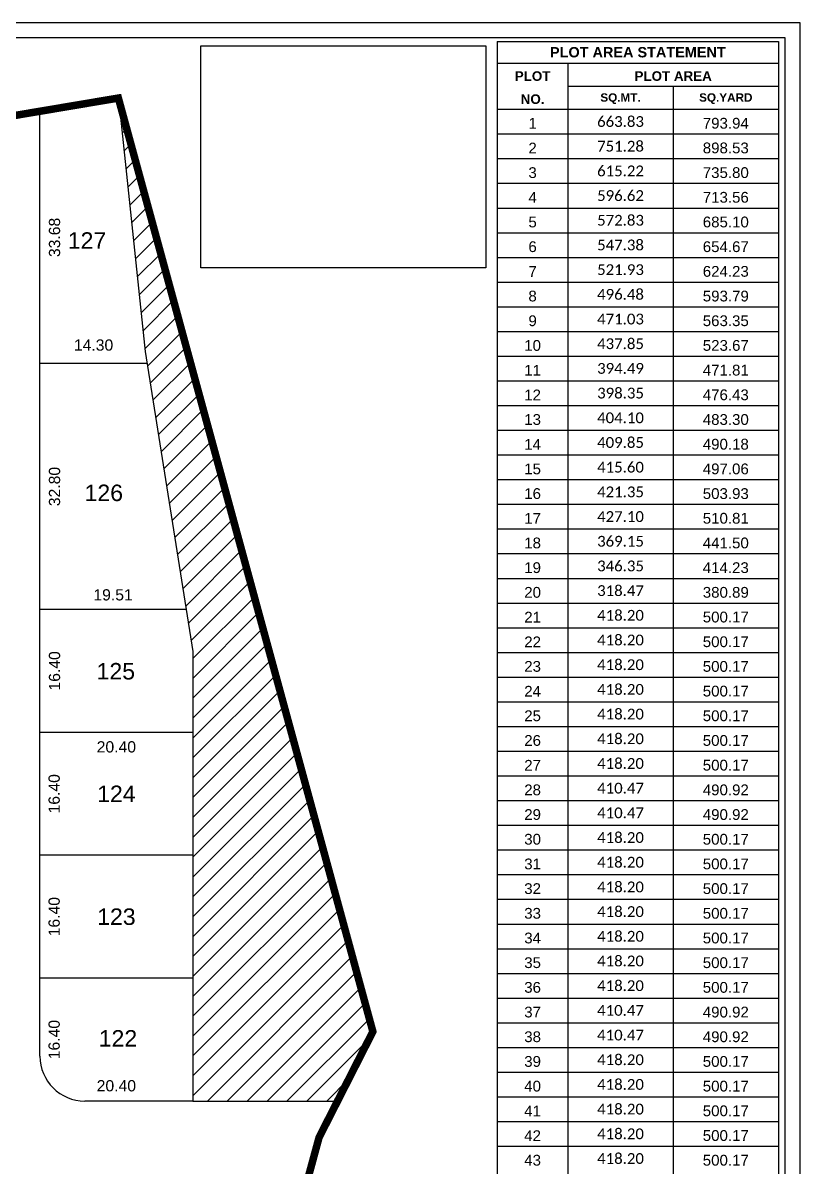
# Model space of a CAD drawing. Header units: metres. Extents: x -20425 to -20124, y -3531 to -2919.
# Drawn here: x -20228.1 to -20124.4, y -3071.2 to -2918.5 of the extents above; entities that cross this region are included whole.
import ezdxf
from ezdxf.enums import TextEntityAlignment as Align

# ---------------------------------------------------------------- set-up
doc = ezdxf.new("R2010")
doc.units = ezdxf.units.M
doc.header["$MEASUREMENT"] = 0
doc.header["$PDMODE"] = 32
doc.header["$PDSIZE"] = 1
doc.layers.add('DIMENTION', color=6, linetype='Continuous')
doc.layers.add('TEXT', color=7, linetype='Continuous')
doc.styles.add('ARIAL', font='arial.ttf', dxfattribs={"height": 1.5})
doc.dimstyles.new('Copy of STANDARD', dxfattribs={"dimtxt": 1.5, "dimasz": 0.5, "dimexe": 0.2, "dimexo": 0.3, "dimgap": 0.09, "dimtad": 0, "dimzin": 0, "dimdsep": 46, "dimtxsty": 'ARIAL', "dimblk1": 'OPEN', "dimblk2": 'OPEN', "dimsah": 1, "dimcen": 0.09, "dimse1": 1, "dimse2": 1, "dimsd1": 1, "dimsd2": 1, "dimadec": 0, "dimazin": 0, "dimtfac": 1, "dimtofl": 0, "dimtmove": 2, "dimatfit": 3, "dimldrblk": 'OPEN', "dimfxl": 0.2, "dimtolj": 1, "dimtzin": 0, "dimarcsym": 0})
picture_1 = doc.add_image_def('image1.png', size_in_pixel=(240, 187))
pattern_1 = [(45, (-44131.1968, 7794.2503), (-1.32582521, 1.32582521), [])]

# ---------------------------------------------------------------- blocks, each defined once
blk = doc.blocks.new('*D559')
at = {"layer": 'Defpoints', "color": 0, "linetype": 'Continuous', "transparency": 16777216}
for p in [(-20211.53, -2961.53), (-20225.84, -2964), (-20211.53, -2964)]:
    blk.add_point(p, dxfattribs=at)
at = {"layer": 'DIMENTION', "color": 0, "linetype": 'Continuous', "transparency": 16777216, "insert": (-20218.68, -2961.53), "char_height": 1.5, "attachment_point": 5, "style": 'ARIAL'}
blk.add_mtext('\\A1;14.30', dxfattribs=at)
blk = doc.blocks.new('_OPEN')
at = {"color": 0, "linetype": 'ByBlock'}
for p, q in [((-1, 0.17), (0, 0)), ((0, 0), (-1, -0.17)), ((0, 0), (-1, 0))]:
    blk.add_line(p, q, dxfattribs=at)
blk = doc.blocks.new('*D560')
at = {"layer": 'Defpoints', "color": 0, "linetype": 'Continuous', "transparency": 16777216}
for p in [(-20225.84, -2930.32), (-20225.84, -2964), (-20223.88, -2964)]:
    blk.add_point(p, dxfattribs=at)
at = {"layer": 'DIMENTION', "color": 0, "linetype": 'Continuous', "transparency": 16777216, "insert": (-20223.88, -2947.16), "char_height": 1.5, "attachment_point": 5, "rotation": 90, "style": 'ARIAL'}
blk.add_mtext('\\A1;33.68', dxfattribs=at)
blk = doc.blocks.new('*D561')
at = {"layer": 'Defpoints', "color": 0, "linetype": 'Continuous', "transparency": 16777216}
for p in [(-20225.84, -2964), (-20225.84, -2996.8), (-20223.88, -2996.8)]:
    blk.add_point(p, dxfattribs=at)
at = {"layer": 'DIMENTION', "color": 0, "linetype": 'Continuous', "transparency": 16777216, "insert": (-20223.88, -2980.4), "char_height": 1.5, "attachment_point": 5, "rotation": 90, "style": 'ARIAL'}
blk.add_mtext('\\A1;32.80', dxfattribs=at)
blk = doc.blocks.new('*D562')
at = {"layer": 'Defpoints', "color": 0, "linetype": 'Continuous', "transparency": 16777216}
for p in [(-20225.84, -2996.8), (-20225.84, -3013.2), (-20223.88, -3013.2)]:
    blk.add_point(p, dxfattribs=at)
at = {"layer": 'DIMENTION', "color": 0, "linetype": 'Continuous', "transparency": 16777216, "insert": (-20223.88, -3005), "char_height": 1.5, "attachment_point": 5, "rotation": 90, "style": 'ARIAL'}
blk.add_mtext('\\A1;16.40', dxfattribs=at)
blk = doc.blocks.new('*D563')
at = {"layer": 'Defpoints', "color": 0, "linetype": 'Continuous', "transparency": 16777216}
for p in [(-20225.84, -3013.2), (-20205.44, -3013.2), (-20205.44, -3015.15)]:
    blk.add_point(p, dxfattribs=at)
at = {"layer": 'DIMENTION', "color": 0, "linetype": 'Continuous', "transparency": 16777216, "insert": (-20215.64, -3015.15), "char_height": 1.5, "attachment_point": 5, "style": 'ARIAL'}
blk.add_mtext('\\A1;20.40', dxfattribs=at)
blk = doc.blocks.new('*D909')
at = {"layer": 'Defpoints', "color": 0, "linetype": 'Continuous', "transparency": 16777216}
for p in [(-20225.84, -3060.37), (-20225.84, -3062.4), (-20205.44, -3062.4)]:
    blk.add_point(p, dxfattribs=at)
at = {"layer": 'DIMENTION', "color": 0, "linetype": 'Continuous', "transparency": 16777216, "insert": (-20215.64, -3060.37), "char_height": 1.5, "attachment_point": 5, "style": 'ARIAL'}
blk.add_mtext('\\A1;20.40', dxfattribs=at)
blk = doc.blocks.new('*D910')
at = {"layer": 'Defpoints', "color": 0, "linetype": 'Continuous', "transparency": 16777216}
for p in [(-20225.84, -3046), (-20223.93, -3046), (-20225.84, -3062.4)]:
    blk.add_point(p, dxfattribs=at)
at = {"layer": 'DIMENTION', "color": 0, "linetype": 'Continuous', "transparency": 16777216, "insert": (-20223.93, -3054.2), "char_height": 1.5, "attachment_point": 5, "rotation": 90, "style": 'ARIAL'}
blk.add_mtext('\\A1;16.40', dxfattribs=at)
blk = doc.blocks.new('*D911')
at = {"layer": 'Defpoints', "color": 0, "linetype": 'Continuous', "transparency": 16777216}
for p in [(-20225.84, -3029.6), (-20223.93, -3029.6), (-20225.84, -3046)]:
    blk.add_point(p, dxfattribs=at)
at = {"layer": 'DIMENTION', "color": 0, "linetype": 'Continuous', "transparency": 16777216, "insert": (-20223.93, -3037.8), "char_height": 1.5, "attachment_point": 5, "rotation": 90, "style": 'ARIAL'}
blk.add_mtext('\\A1;16.40', dxfattribs=at)
blk = doc.blocks.new('*D912')
at = {"layer": 'Defpoints', "color": 0, "linetype": 'Continuous', "transparency": 16777216}
for p in [(-20225.84, -3013.2), (-20223.93, -3013.2), (-20225.84, -3029.6)]:
    blk.add_point(p, dxfattribs=at)
at = {"layer": 'DIMENTION', "color": 0, "linetype": 'Continuous', "transparency": 16777216, "insert": (-20223.93, -3021.4), "char_height": 1.5, "attachment_point": 5, "rotation": 90, "style": 'ARIAL'}
blk.add_mtext('\\A1;16.40', dxfattribs=at)
blk = doc.blocks.new('*D913')
at = {"layer": 'Defpoints', "color": 0, "linetype": 'Continuous', "transparency": 16777216}
for p in [(-20225.84, -2994.86), (-20225.84, -2996.8), (-20206.33, -2996.8)]:
    blk.add_point(p, dxfattribs=at)
at = {"layer": 'DIMENTION', "color": 0, "linetype": 'Continuous', "transparency": 16777216, "insert": (-20216.08, -2994.86), "char_height": 1.5, "attachment_point": 5, "style": 'ARIAL'}
blk.add_mtext('\\A1;19.51', dxfattribs=at)

msp = doc.modelspace()

# ---------------------------------------------------------------- hatches: boundary and pattern name
at = {"layer": 'DIMENTION', "linetype": 'Continuous'}
h = msp.add_hatch(dxfattribs=at)
h.set_pattern_fill('ANSI31', color=74, scale=15)
h.set_pattern_definition(pattern_1)
h.paths.add_polyline_path([(-20215.373, -2928.562), (-20211.786, -2962.401), (-20207.223, -2991.143), (-20200.284, -2983.941)])
h = msp.add_hatch(dxfattribs=at)
h.set_pattern_fill('ANSI31', color=74, scale=15)
h.set_pattern_definition(pattern_1)
h.paths.add_polyline_path([(-20207.223, -2991.143), (-20205.436, -3002.401), (-20205.436, -3062.401), (-20186.137, -3062.401), (-20181.429, -3053.138), (-20200.284, -2983.941)])

# ---------------------------------------------------------------- linework, layer by layer
at = {"layer": 'DIMENTION', "color": 7, "linetype": 'Continuous'}
for p, q in [((-20164.832, -2921.022), (-20127.339, -2921.022)), ((-20164.832, -2921.022), (-20164.832, -3151.65)), ((-20164.832, -2921.022), (-20127.339, -2921.022)), ((-20164.832, -2921.022), (-20164.832, -3361.653)), ((-20127.339, -2921.022), (-20127.339, -3361.653)), ((-20164.832, -2923.891), (-20127.339, -2923.891)), ((-20164.832, -2923.891), (-20127.339, -2923.891)), ((-20155.42, -2923.891), (-20155.42, -3361.653)), ((-20155.42, -2926.972), (-20127.339, -2926.972)), ((-20141.38, -2926.972), (-20141.38, -3361.653)), ((-20164.832, -2930.054), (-20127.339, -2930.054)), ((-20164.832, -2933.349), (-20127.339, -2933.349)), ((-20164.832, -2936.644), (-20127.339, -2936.644)), ((-20164.832, -2939.938), (-20127.339, -2939.938)), ((-20164.832, -2943.233), (-20127.339, -2943.233)), ((-20164.832, -2946.527), (-20127.339, -2946.527)), ((-20164.832, -2949.822), (-20127.339, -2949.822)), ((-20164.832, -2953.117), (-20127.339, -2953.117)), ((-20164.832, -2956.411), (-20127.339, -2956.411)), ((-20164.832, -2959.706), (-20127.339, -2959.706)), ((-20164.832, -2963.001), (-20127.339, -2963.001)), ((-20164.832, -2966.295), (-20127.339, -2966.295)), ((-20164.832, -2969.59), (-20127.339, -2969.59)), ((-20164.832, -2972.885), (-20127.339, -2972.885)), ((-20164.832, -2976.179), (-20127.339, -2976.179)), ((-20164.832, -2979.474), (-20127.339, -2979.474)), ((-20164.832, -2982.769), (-20127.339, -2982.769)), ((-20164.832, -2986.063), (-20127.339, -2986.063)), ((-20164.832, -2989.358), (-20127.339, -2989.358)), ((-20164.832, -2992.652), (-20127.339, -2992.652)), ((-20164.832, -2995.947), (-20127.339, -2995.947)), ((-20164.832, -2999.242), (-20127.339, -2999.242)), ((-20164.832, -3002.536), (-20127.339, -3002.536)), ((-20164.832, -3005.831), (-20127.339, -3005.831)), ((-20164.832, -3009.126), (-20127.339, -3009.126)), ((-20164.832, -3012.42), (-20127.339, -3012.42)), ((-20164.832, -3015.715), (-20127.339, -3015.715)), ((-20164.832, -3019.01), (-20127.339, -3019.01)), ((-20164.832, -3022.304), (-20127.339, -3022.304)), ((-20164.832, -3025.599), (-20127.339, -3025.599)), ((-20164.832, -3028.894), (-20127.339, -3028.894)), ((-20164.832, -3032.188), (-20127.339, -3032.188)), ((-20164.832, -3035.483), (-20127.339, -3035.483)), ((-20164.832, -3038.778), (-20127.339, -3038.778)), ((-20164.832, -3042.072), (-20127.339, -3042.072)), ((-20164.832, -3045.367), (-20127.339, -3045.367)), ((-20164.832, -3048.661), (-20127.339, -3048.661)), ((-20164.832, -3051.956), (-20127.339, -3051.956)), ((-20164.832, -3055.251), (-20127.339, -3055.251)), ((-20164.832, -3058.545), (-20127.339, -3058.545)), ((-20164.832, -3061.84), (-20127.339, -3061.84)), ((-20164.832, -3065.135), (-20127.339, -3065.135)), ((-20164.832, -3068.429), (-20127.339, -3068.429))]:
    msp.add_line(p, q, dxfattribs=at)
at = {"layer": 'DIMENTION', "color": 0, "linetype": 'Continuous'}
for p, q in [((-20225.836, -3056.401), (-20225.836, -2930.324)), ((-20205.436, -3062.401), (-20219.836, -3062.401))]:
    msp.add_line(p, q, dxfattribs=at)
for points in [[(-20424.811, -3531.341), (-20124.449, -3531.341), (-20124.449, -2918.531), (-20424.811, -2918.531)], [(-20422.811, -3529.341), (-20126.449, -3529.341), (-20126.449, -2920.531), (-20422.811, -2920.531)], [(-20215.373, -2928.562), (-20211.786, -2962.401), (-20205.436, -3002.401), (-20205.436, -3062.401), (-20186.137, -3062.401), (-20181.429, -3053.138), (-20215.373, -2928.562), (-20215.373, -2928.562), (-20215.373, -2928.562)]]:
    msp.add_lwpolyline(points, close=True, dxfattribs=at)
at = {"layer": 'DIMENTION', "color": 1, "linetype": 'Continuous', "const_width": 1}
msp.add_lwpolyline([(-20200.336, -3114.401), (-20198.383, -3103.183), (-20188.602, -3067.25), (-20186.137, -3062.401), (-20186.137, -3062.401), (-20181.429, -3053.138), (-20215.373, -2928.562), (-20215.373, -2928.562), (-20280.161, -2939.474), (-20308.053, -2954.902), (-20337.174, -2960.266), (-20370.873, -2962.89), (-20388.704, -2974.496), (-20392.97, -2978.16), (-20408.868, -2987.995), (-20400.042, -3118.314), (-20387.876, -3246.877), (-20389.246, -3311.003), (-20390.617, -3375.129), (-20389.471, -3521.815), (-20202.637, -3521.815), (-20200.336, -3475.953), (-20200.336, -3383.109), (-20200.336, -3335.901)], close=True, dxfattribs=at)
at = {"layer": 'DIMENTION', "color": 0, "linetype": 'Continuous'}
for points in [[(-20211.532, -2964.001), (-20225.836, -2964.001)], [(-20206.325, -2996.801), (-20225.836, -2996.801)], [(-20205.436, -3013.201), (-20225.836, -3013.201)], [(-20205.436, -3029.601), (-20225.836, -3029.601)], [(-20205.436, -3046.001), (-20225.836, -3046.001)]]:
    msp.add_lwpolyline(points, dxfattribs=at)
msp.add_arc((-20219.836, -3056.401), 6, 180, 270, dxfattribs=at)

# ---------------------------------------------------------------- texts
at = {"layer": 'DIMENTION', "color": 7, "linetype": 'Continuous'}
for s, insert, char_height, width, attachment_point in [('{\\fArial|b1|i0|c0;PLOT AREA STATEMENT', (-20146.085, -2922.456), 1.37915, 36.1134, 5), ('{\\fArial|b1|i0|c0;PLOT', (-20160.126, -2926.283), 1.27699, 8.03229, 8), ('{\\fArial|b1|i0|c0;PLOT AREA', (-20141.38, -2926.283), 1.27699, 26.70195, 8), ('{\\fArial|b1|i0|c0;NO.', (-20160.126, -2929.365), 1.27699, 8.03229, 8), ('{\\fArial|b1|i0|c0;SQ.MT.', (-20148.4, -2929.365), 1.11737, 12.6614, 8), ('{\\fArial|b1|i0|c0;SQ.YARD', (-20134.359, -2929.365), 1.11737, 12.6614, 8), ('{\\fArial|b0|i0|c0;1', (-20160.126, -2932.659), 1.43662, 8.03229, 8), ('{\\fCalibri|b0|i0|c0;663.83', (-20148.4, -2931.702), 1.43662, 12.6614, 5), ('{\\fArial|b0|i0|c0;793.94', (-20134.359, -2932.659), 1.43662, 12.6614, 8), ('{\\fArial|b0|i0|c0;2', (-20160.126, -2935.954), 1.43662, 8.03229, 8), ('{\\fCalibri|b0|i0|c0;751.28', (-20148.4, -2934.996), 1.43662, 12.6614, 5), ('{\\fArial|b0|i0|c0;898.53', (-20134.359, -2935.954), 1.43662, 12.6614, 8), ('{\\fCalibri|b0|i0|c0;615.22', (-20148.4, -2938.291), 1.43662, 12.6614, 5), ('{\\fArial|b0|i0|c0;3', (-20160.126, -2939.249), 1.43662, 8.03229, 8), ('{\\fArial|b0|i0|c0;735.80', (-20134.359, -2939.249), 1.43662, 12.6614, 8), ('{\\fArial|b0|i0|c0;4', (-20160.126, -2942.543), 1.43662, 8.03229, 8), ('{\\fCalibri|b0|i0|c0;596.62', (-20148.4, -2941.585), 1.43662, 12.6614, 5), ('{\\fArial|b0|i0|c0;713.56', (-20134.359, -2942.543), 1.43662, 12.6614, 8), ('{\\fArial|b0|i0|c0;5', (-20160.126, -2945.838), 1.43662, 8.03229, 8), ('{\\fCalibri|b0|i0|c0;572.83', (-20148.4, -2944.88), 1.43662, 12.6614, 5), ('{\\fArial|b0|i0|c0;685.10', (-20134.359, -2945.838), 1.43662, 12.6614, 8), ('{\\fArial|b0|i0|c0;6', (-20160.126, -2949.133), 1.43662, 8.03229, 8), ('{\\fCalibri|b0|i0|c0;547.38', (-20148.4, -2948.175), 1.43662, 12.6614, 5), ('{\\fArial|b0|i0|c0;654.67', (-20134.359, -2949.133), 1.43662, 12.6614, 8), ('{\\fArial|b0|i0|c0;7', (-20160.126, -2952.427), 1.43662, 8.03229, 8), ('{\\fCalibri|b0|i0|c0;521.93', (-20148.4, -2951.469), 1.43662, 12.6614, 5), ('{\\fArial|b0|i0|c0;624.23', (-20134.359, -2952.427), 1.43662, 12.6614, 8), ('{\\fArial|b0|i0|c0;8', (-20160.126, -2955.722), 1.43662, 8.03229, 8), ('{\\fCalibri|b0|i0|c0;496.48', (-20148.4, -2954.764), 1.43662, 12.6614, 5), ('{\\fArial|b0|i0|c0;593.79', (-20134.359, -2955.722), 1.43662, 12.6614, 8), ('{\\fArial|b0|i0|c0;9', (-20160.126, -2959.016), 1.43662, 8.03229, 8), ('{\\fCalibri|b0|i0|c0;471.03', (-20148.4, -2958.059), 1.43662, 12.6614, 5), ('{\\fArial|b0|i0|c0;563.35', (-20134.359, -2959.016), 1.43662, 12.6614, 8), ('{\\fCalibri|b0|i0|c0;437.85', (-20148.4, -2961.353), 1.43662, 12.6614, 5), ('{\\fArial|b0|i0|c0;10', (-20160.126, -2962.311), 1.43662, 8.03229, 8), ('{\\fArial|b0|i0|c0;523.67', (-20134.359, -2962.311), 1.43662, 12.6614, 8), ('{\\fArial|b0|i0|c0;11', (-20160.126, -2965.606), 1.43662, 8.03229, 8), ('{\\fCalibri|b0|i0|c0;394.49', (-20148.4, -2964.648), 1.43662, 12.6614, 5), ('{\\fArial|b0|i0|c0;471.81', (-20134.359, -2965.606), 1.43662, 12.6614, 8), ('{\\fArial|b0|i0|c0;12', (-20160.126, -2968.9), 1.43662, 8.03229, 8), ('{\\fCalibri|b0|i0|c0;398.35', (-20148.4, -2967.943), 1.43662, 12.6614, 5), ('{\\fArial|b0|i0|c0;476.43', (-20134.359, -2968.9), 1.43662, 12.6614, 8), ('{\\fArial|b0|i0|c0;13', (-20160.126, -2972.195), 1.43662, 8.03229, 8), ('{\\fCalibri|b0|i0|c0;404.10', (-20148.4, -2971.237), 1.43662, 12.6614, 5), ('{\\fArial|b0|i0|c0;483.30', (-20134.359, -2972.195), 1.43662, 12.6614, 8), ('{\\fArial|b0|i0|c0;14', (-20160.126, -2975.49), 1.43662, 8.03229, 8), ('{\\fCalibri|b0|i0|c0;409.85', (-20148.4, -2974.532), 1.43662, 12.6614, 5), ('{\\fArial|b0|i0|c0;490.18', (-20134.359, -2975.49), 1.43662, 12.6614, 8), ('{\\fArial|b0|i0|c0;15', (-20160.126, -2978.784), 1.43662, 8.03229, 8), ('{\\fCalibri|b0|i0|c0;415.60', (-20148.4, -2977.827), 1.43662, 12.6614, 5), ('{\\fArial|b0|i0|c0;497.06', (-20134.359, -2978.784), 1.43662, 12.6614, 8), ('{\\fCalibri|b0|i0|c0;421.35', (-20148.4, -2981.121), 1.43662, 12.6614, 5), ('{\\fArial|b0|i0|c0;16', (-20160.126, -2982.079), 1.43662, 8.03229, 8), ('{\\fArial|b0|i0|c0;503.93', (-20134.359, -2982.079), 1.43662, 12.6614, 8), ('{\\fArial|b0|i0|c0;17', (-20160.126, -2985.374), 1.43662, 8.03229, 8), ('{\\fCalibri|b0|i0|c0;427.10', (-20148.4, -2984.416), 1.43662, 12.6614, 5), ('{\\fArial|b0|i0|c0;510.81', (-20134.359, -2985.374), 1.43662, 12.6614, 8), ('{\\fArial|b0|i0|c0;18', (-20160.126, -2988.668), 1.43662, 8.03229, 8), ('{\\fCalibri|b0|i0|c0;369.15', (-20148.4, -2987.711), 1.43662, 12.6614, 5), ('{\\fArial|b0|i0|c0;441.50', (-20134.359, -2988.668), 1.43662, 12.6614, 8), ('{\\fArial|b0|i0|c0;19', (-20160.126, -2991.963), 1.43662, 8.03229, 8), ('{\\fCalibri|b0|i0|c0;346.35', (-20148.4, -2991.005), 1.43662, 12.6614, 5), ('{\\fArial|b0|i0|c0;414.23', (-20134.359, -2991.963), 1.43662, 12.6614, 8), ('{\\fArial|b0|i0|c0;20', (-20160.126, -2995.258), 1.43662, 8.03229, 8), ('{\\fCalibri|b0|i0|c0;318.47', (-20148.4, -2994.3), 1.43662, 12.6614, 5), ('{\\fArial|b0|i0|c0;380.89', (-20134.359, -2995.258), 1.43662, 12.6614, 8), ('{\\fArial|b0|i0|c0;21', (-20160.126, -2998.552), 1.43662, 8.03229, 8), ('{\\fCalibri|b0|i0|c0;418.20', (-20148.4, -2997.594), 1.43662, 12.6614, 5), ('{\\fArial|b0|i0|c0;500.17', (-20134.359, -2998.552), 1.43662, 12.6614, 8), ('{\\fCalibri|b0|i0|c0;418.20', (-20148.4, -3000.889), 1.43662, 12.6614, 5), ('{\\fArial|b0|i0|c0;22', (-20160.126, -3001.847), 1.43662, 8.03229, 8), ('{\\fArial|b0|i0|c0;500.17', (-20134.359, -3001.847), 1.43662, 12.6614, 8), ('{\\fArial|b0|i0|c0;23', (-20160.126, -3005.141), 1.43662, 8.03229, 8), ('{\\fCalibri|b0|i0|c0;418.20', (-20148.4, -3004.184), 1.43662, 12.6614, 5), ('{\\fArial|b0|i0|c0;500.17', (-20134.359, -3005.141), 1.43662, 12.6614, 8), ('{\\fArial|b0|i0|c0;24', (-20160.126, -3008.436), 1.43662, 8.03229, 8), ('{\\fCalibri|b0|i0|c0;418.20', (-20148.4, -3007.478), 1.43662, 12.6614, 5), ('{\\fArial|b0|i0|c0;500.17', (-20134.359, -3008.436), 1.43662, 12.6614, 8), ('{\\fArial|b0|i0|c0;25', (-20160.126, -3011.731), 1.43662, 8.03229, 8), ('{\\fCalibri|b0|i0|c0;418.20', (-20148.4, -3010.773), 1.43662, 12.6614, 5), ('{\\fArial|b0|i0|c0;500.17', (-20134.359, -3011.731), 1.43662, 12.6614, 8), ('{\\fArial|b0|i0|c0;26', (-20160.126, -3015.025), 1.43662, 8.03229, 8), ('{\\fCalibri|b0|i0|c0;418.20', (-20148.4, -3014.068), 1.43662, 12.6614, 5), ('{\\fArial|b0|i0|c0;500.17', (-20134.359, -3015.025), 1.43662, 12.6614, 8), ('{\\fArial|b0|i0|c0;27', (-20160.126, -3018.32), 1.43662, 8.03229, 8), ('{\\fCalibri|b0|i0|c0;418.20', (-20148.4, -3017.362), 1.43662, 12.6614, 5), ('{\\fArial|b0|i0|c0;500.17', (-20134.359, -3018.32), 1.43662, 12.6614, 8), ('{\\fArial|b0|i0|c0;28', (-20160.126, -3021.615), 1.43662, 8.03229, 8), ('{\\fCalibri|b0|i0|c0;410.47', (-20148.4, -3020.657), 1.43662, 12.6614, 5), ('{\\fArial|b0|i0|c0;490.92', (-20134.359, -3021.615), 1.43662, 12.6614, 8), ('{\\fArial|b0|i0|c0;29', (-20160.126, -3024.909), 1.43662, 8.03229, 8), ('{\\fCalibri|b0|i0|c0;410.47', (-20148.4, -3023.952), 1.43662, 12.6614, 5), ('{\\fArial|b0|i0|c0;490.92', (-20134.359, -3024.909), 1.43662, 12.6614, 8), ('{\\fArial|b0|i0|c0;30', (-20160.126, -3028.204), 1.43662, 8.03229, 8), ('{\\fCalibri|b0|i0|c0;418.20', (-20148.4, -3027.246), 1.43662, 12.6614, 5), ('{\\fArial|b0|i0|c0;500.17', (-20134.359, -3028.204), 1.43662, 12.6614, 8), ('{\\fArial|b0|i0|c0;31', (-20160.126, -3031.499), 1.43662, 8.03229, 8), ('{\\fCalibri|b0|i0|c0;418.20', (-20148.4, -3030.541), 1.43662, 12.6614, 5), ('{\\fArial|b0|i0|c0;500.17', (-20134.359, -3031.499), 1.43662, 12.6614, 8), ('{\\fArial|b0|i0|c0;32', (-20160.126, -3034.793), 1.43662, 8.03229, 8), ('{\\fCalibri|b0|i0|c0;418.20', (-20148.4, -3033.836), 1.43662, 12.6614, 5), ('{\\fArial|b0|i0|c0;500.17', (-20134.359, -3034.793), 1.43662, 12.6614, 8), ('{\\fArial|b0|i0|c0;33', (-20160.126, -3038.088), 1.43662, 8.03229, 8), ('{\\fCalibri|b0|i0|c0;418.20', (-20148.4, -3037.13), 1.43662, 12.6614, 5), ('{\\fArial|b0|i0|c0;500.17', (-20134.359, -3038.088), 1.43662, 12.6614, 8), ('{\\fArial|b0|i0|c0;34', (-20160.126, -3041.383), 1.43662, 8.03229, 8), ('{\\fCalibri|b0|i0|c0;418.20', (-20148.4, -3040.425), 1.43662, 12.6614, 5), ('{\\fArial|b0|i0|c0;500.17', (-20134.359, -3041.383), 1.43662, 12.6614, 8), ('{\\fCalibri|b0|i0|c0;418.20', (-20148.4, -3043.719), 1.43662, 12.6614, 5), ('{\\fArial|b0|i0|c0;35', (-20160.126, -3044.677), 1.43662, 8.03229, 8), ('{\\fArial|b0|i0|c0;500.17', (-20134.359, -3044.677), 1.43662, 12.6614, 8), ('{\\fArial|b0|i0|c0;36', (-20160.126, -3047.972), 1.43662, 8.03229, 8), ('{\\fCalibri|b0|i0|c0;418.20', (-20148.4, -3047.014), 1.43662, 12.6614, 5), ('{\\fArial|b0|i0|c0;500.17', (-20134.359, -3047.972), 1.43662, 12.6614, 8), ('{\\fArial|b0|i0|c0;37', (-20160.126, -3051.267), 1.43662, 8.03229, 8), ('{\\fCalibri|b0|i0|c0;410.47', (-20148.4, -3050.309), 1.43662, 12.6614, 5), ('{\\fArial|b0|i0|c0;490.92', (-20134.359, -3051.267), 1.43662, 12.6614, 8), ('{\\fArial|b0|i0|c0;38', (-20160.126, -3054.561), 1.43662, 8.03229, 8), ('{\\fCalibri|b0|i0|c0;410.47', (-20148.4, -3053.603), 1.43662, 12.6614, 5), ('{\\fArial|b0|i0|c0;490.92', (-20134.359, -3054.561), 1.43662, 12.6614, 8), ('{\\fArial|b0|i0|c0;39', (-20160.126, -3057.856), 1.43662, 8.03229, 8), ('{\\fCalibri|b0|i0|c0;418.20', (-20148.4, -3056.898), 1.43662, 12.6614, 5), ('{\\fArial|b0|i0|c0;500.17', (-20134.359, -3057.856), 1.43662, 12.6614, 8), ('{\\fArial|b0|i0|c0;40', (-20160.126, -3061.15), 1.43662, 8.03229, 8), ('{\\fCalibri|b0|i0|c0;418.20', (-20148.4, -3060.193), 1.43662, 12.6614, 5), ('{\\fArial|b0|i0|c0;500.17', (-20134.359, -3061.15), 1.43662, 12.6614, 8), ('{\\fCalibri|b0|i0|c0;418.20', (-20148.4, -3063.487), 1.43662, 12.6614, 5), ('{\\fArial|b0|i0|c0;41', (-20160.126, -3064.445), 1.43662, 8.03229, 8), ('{\\fArial|b0|i0|c0;500.17', (-20134.359, -3064.445), 1.43662, 12.6614, 8), ('{\\fArial|b0|i0|c0;42', (-20160.126, -3067.74), 1.43662, 8.03229, 8), ('{\\fCalibri|b0|i0|c0;418.20', (-20148.4, -3066.782), 1.43662, 12.6614, 5), ('{\\fArial|b0|i0|c0;500.17', (-20134.359, -3067.74), 1.43662, 12.6614, 8), ('{\\fArial|b0|i0|c0;43', (-20160.126, -3071.034), 1.43662, 8.03229, 8), ('{\\fCalibri|b0|i0|c0;418.20', (-20148.4, -3070.077), 1.43662, 12.6614, 5), ('{\\fArial|b0|i0|c0;500.17', (-20134.359, -3071.034), 1.43662, 12.6614, 8)]:
    msp.add_mtext(s, dxfattribs=dict(at, insert=insert, char_height=char_height, width=width, attachment_point=attachment_point))
at = {"layer": 'TEXT', "linetype": 'Continuous', "style": 'ARIAL'}
for s, p in [('127', (-20219.558, -2947.571)), ('126', (-20217.316, -2981.243)), ('125', (-20215.711, -3005.049)), ('124', (-20215.636, -3021.401)), ('123', (-20215.636, -3037.801)), ('122', (-20215.427, -3054.039))]:
    msp.add_text(s, height=2.2, dxfattribs=at).set_placement(p, align=Align.MIDDLE_CENTER)

# ---------------------------------------------------------------- dimensions: what is measured, and where the dimension line sits
at = {"layer": 'DIMENTION', "linetype": 'Continuous'}
for p1, p2, distance, picture, middle in [((-20225.836, -2930.324), (-20225.836, -2964.001), 1.959, '*D560', (-20223.878, -2947.163)), ((-20225.836, -2964.001), (-20211.532, -2964.001), 2.473, '*D559', (-20218.684, -2961.528)), ((-20206.325, -2996.801), (-20225.836, -2996.801), -1.94, '*D913', (-20216.081, -2994.861)), ((-20225.836, -3013.201), (-20205.436, -3013.201), -1.95, '*D563', (-20215.636, -3015.151)), ((-20225.836, -3062.401), (-20225.836, -3046.001), -1.91, '*D910', (-20223.926, -3054.201)), ((-20205.436, -3062.401), (-20225.836, -3062.401), -2.035, '*D909', (-20215.636, -3060.366))]:
    dim = msp.add_aligned_dim(p1=p1, p2=p2, distance=distance, dimstyle='Copy of STANDARD', override={"dimscale": 1, "dimfxl": 0.18}, dxfattribs=at)
    dim.commit()
    dim.dimension.update_dxf_attribs({"geometry": picture, "text_midpoint": middle})
for base, p1, p2, angle, picture, middle in [((-20223.878, -2996.801), (-20225.836, -2964.001), (-20225.836, -2996.801), 90, '*D561', (-20223.878, -2980.401)), ((-20223.878, -3013.201), (-20225.836, -2996.801), (-20225.836, -3013.201), 90, '*D562', (-20223.878, -3005.001)), ((-20223.926, -3013.201), (-20225.836, -3029.601), (-20225.836, -3013.201), 270, '*D912', (-20223.926, -3021.401)), ((-20223.926, -3029.601), (-20225.836, -3046.001), (-20225.836, -3029.601), 270, '*D911', (-20223.926, -3037.801))]:
    dim = msp.add_linear_dim(base=base, p1=p1, p2=p2, angle=angle, dimstyle='Copy of STANDARD', override={"dimscale": 1, "dimtmove": 1, "dimfxl": 0.18}, dxfattribs=at)
    dim.commit()
    dim.dimension.update_dxf_attribs({"geometry": picture, "text_midpoint": middle})

# ---------------------------------------------------------------- pictures from other files: only their frames are drawn
at = {"layer": 'DIMENTION', "color": 0, "linetype": 'Continuous'}
image = msp.add_image(picture_1, insert=(-20204.366, -2951.202), size_in_units=(38.006, 29.613), dxfattribs=at)
image.dxf.flags = 7

doc.saveas('drawing.dxf')
